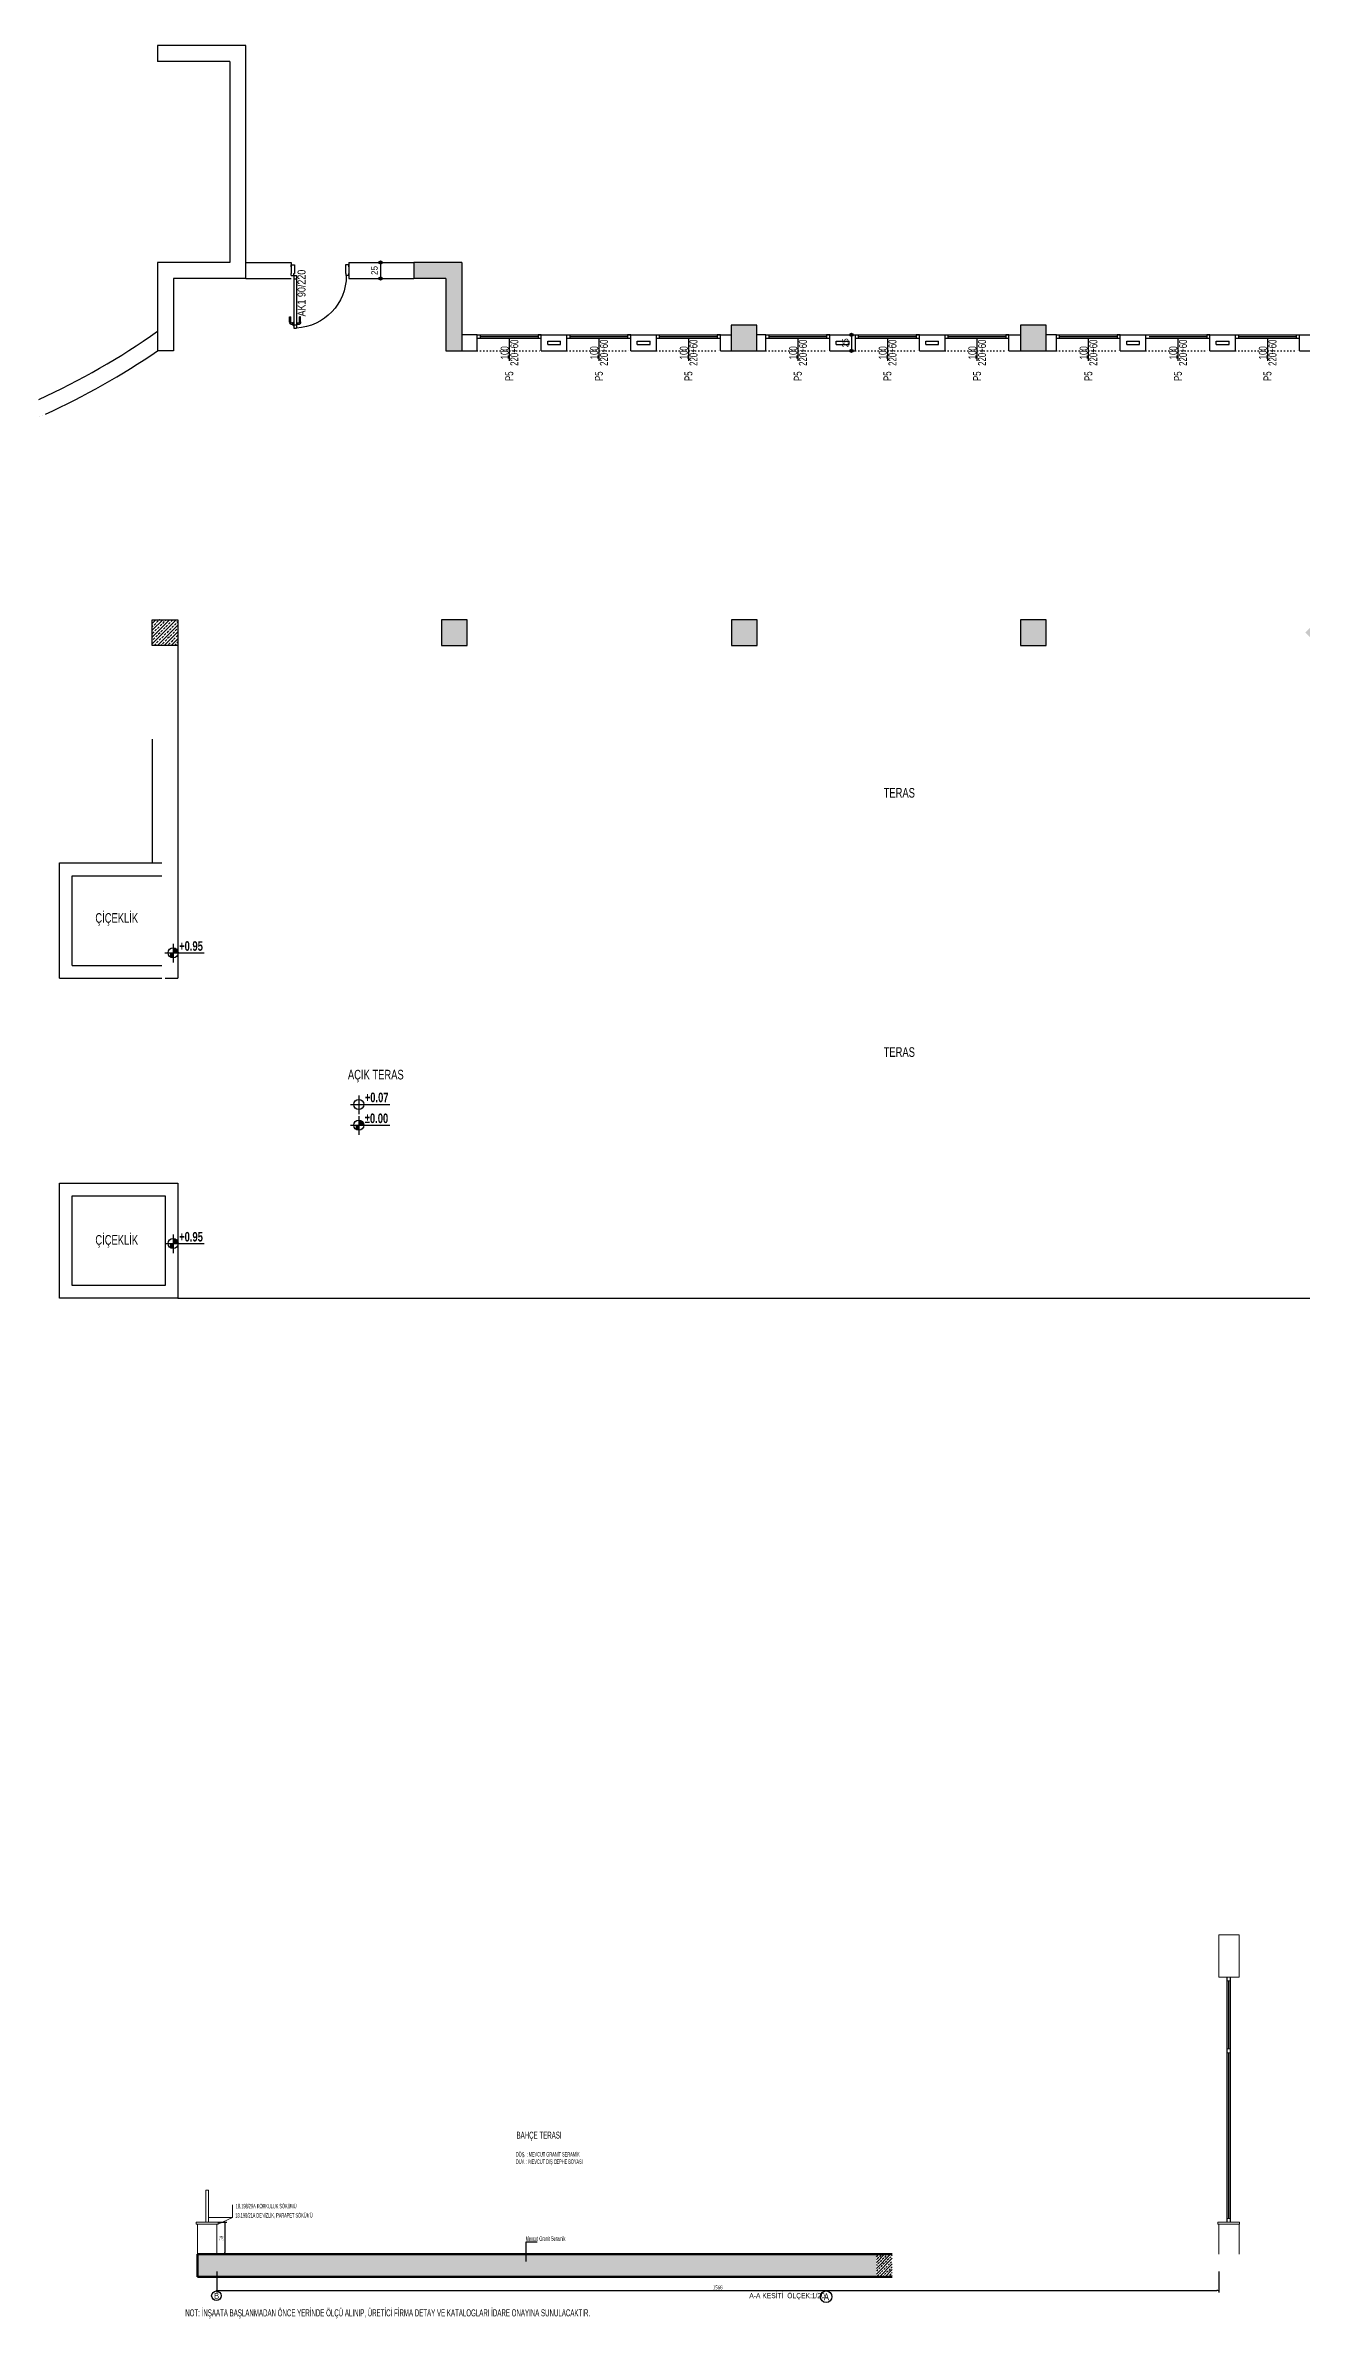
# Model space of a CAD drawing. Extents: x 460786 to 545292, y 30998 to 41694.
# Drawn here: x 491133 to 493096, y 31058 to 34608 of the extents above; entities that cross this region are included whole.
import ezdxf
from ezdxf.enums import TextEntityAlignment as Align

# ---------------------------------------------------------------- set-up
doc = ezdxf.new("R2010")
doc.units = 0
doc.header["$LTSCALE"] = 50
doc.header["$MEASUREMENT"] = 0
doc.header["$PDMODE"] = 35
doc.linetypes.add('DASHDOT', pattern=[5.5, 5, -0.25, 0, -0.25])
doc.linetypes.add('DASHED', pattern=[0.1, 0, -0.1])
doc.layers.get('0').update_dxf_attribs({"linetype": 'CONTINUOUS'})
doc.layers.get('Defpoints').update_dxf_attribs({"linetype": 'CONTINUOUS'})
for name, color, linetype in [('A-Betonarme', 6, 'CONTINUOUS'), ('A-Cam', 160, 'CONTINUOUS'), ('A-Dash', 9, 'DASHED'), ('A-Duvar', 7, 'CONTINUOUS'), ('A-Gör 2', 40, 'CONTINUOUS'), ('A-Kapı', 2, 'CONTINUOUS'), ('A-Kot', 3, 'CONTINUOUS'), ('A-Olcu Ic Dikey', 8, 'CONTINUOUS'), ('A-Poz-Kapı', 4, 'CONTINUOUS'), ('A-Poz-Pen', 4, 'CONTINUOUS'), ('A-Tarama 1', 9, 'CONTINUOUS'), ('A-Yazı 1', 200, 'CONTINUOUS'), ('aks yeni', 1, 'DASHDOT'), ('GOR3', 191, 'CONTINUOUS'), ('TARAMA SOLID', 251, 'CONTINUOUS'), ('YAZı', 6, 'CONTINUOUS')]:
    doc.layers.add(name, color=color, linetype=linetype)
for name, color, linetype, lineweight in [('KAPı-PEN', 3, 'CONTINUOUS', 13), ('kolon OGM', 140, 'CONTINUOUS', 50), ('OLCU', 104, 'CONTINUOUS', 15)]:
    doc.layers.add(name, color=color, linetype=linetype, lineweight=lineweight)
doc.styles.add('Balon', font='arial.ttf', dxfattribs={"width": 0.5})
doc.styles.add('blkan', font='arial.ttf', dxfattribs={"width": 0.9, "height": 12.5})
doc.styles.add('içmahalyazı', font='arial.ttf', dxfattribs={"width": 0.7, "height": 5})
doc.styles.add('OL-50', font='times.ttf', dxfattribs={"width": 0.7})
doc.styles.get("Standard").update_dxf_attribs({"font": 'arial.ttf', "width": 0.9})
doc.styles.add('YA', font='arial.ttf', dxfattribs={"width": 0.9})
doc.styles.add('YAZI', font='arialbd.ttf', dxfattribs={"width": 0.9, "height": 150})
doc.dimstyles.new('EXIT', dxfattribs={"dimscale": 50, "dimtxt": 0.23, "dimasz": 0.03, "dimexe": 0.125, "dimexo": 0.5, "dimgap": 0.09, "dimtad": 1, "dimzin": 1, "dimdsep": 46, "dimtxsty": 'Standard', "dimblk": 'TICK', "dimcen": 0.2, "dimadec": 0, "dimazin": 0, "dimtfac": 1, "dimtix": 1, "dimtofl": 0, "dimtmove": 2, "dimatfit": 3, "dimldrblk": 'TICK', "dimfxl": 1, "dimtolj": 1, "dimtzin": 1, "dimarcsym": 0})
doc.dimstyles.new('H20', dxfattribs={"dimtxt": 6, "dimasz": 3, "dimexe": 3, "dimexo": 0, "dimgap": 2, "dimtad": 1, "dimtoh": 1, "dimdec": 0, "dimrnd": 0.1, "dimdsep": 46, "dimtxsty": 'OL-50', "dimblk": 'DOT', "dimblk1": 'DOT', "dimblk2": 'DOT', "dimcen": 0.09, "dimclrd": 104, "dimclre": 104, "dimclrt": 61, "dimadec": 0, "dimazin": 0, "dimtfac": 1, "dimtmove": 2, "dimatfit": 0, "dimldrblk": 'DOT', "dimfxl": 12, "dimfxlon": 1, "dimtolj": 1, "dimarcsym": 0})
pattern_1 = [(225, (493893.579, 285831.965), (4.49012806, -4.49012806), []), (225, (493889.0886, 285831.965), (4.49012806, -4.49012806), [3.175, -1.5875])]

# ---------------------------------------------------------------- blocks, each defined once
blk = doc.blocks.new('poz-pk1')
blk.add_line((24.3, 28.7), (24.3, -5.7))
at = {"width": 0.7}
for p in [(17, 10), (31.5, 10)]:
    blk.add_attdef('YAZı', text='', height=12, rotation=90, dxfattribs=at).set_placement(p, align=Align.MIDDLE_CENTER)
blk.add_attdef('POZ', text='', height=12, dxfattribs=at).set_placement((24.3, -14.4), align=Align.MIDDLE_CENTER)
blk = doc.blocks.new('kot-p200')
for p, q in [((11, 26), (11, -46.7)), ((13.6, 10.3), (13.6, -10.4)), ((16.2, 9.8), (16.2, -10.4)), ((18.9, 8.9), (18.9, -10.4)), ((21.5, 7.5), (21.5, -10.4)), ((24.1, 5.6), (24.1, -10.4)), ((26.7, 2.8), (26.7, -10.4)), ((132.5, -10.4), (-21.8, -10.4)), ((0.5, -10.4), (0.5, -25.8)), ((3.1, -10.4), (3.1, -27.2)), ((5.7, -10.4), (5.7, -28.1)), ((8.4, -10.4), (8.4, -28.7)), ((29.4, -1.8), (29.4, -10.4))]:
    blk.add_line(p, q)
blk.add_circle((11.1, -9.2), 19.7)
at = {"style": 'YAZI', "width": 0.7}
blk.add_attdef('KABAKOT', (34.7, -1.3), '', height=37.5, dxfattribs=at)
blk = doc.blocks.new('kot-p')
for p, q in [((51.5, 16.6), (0.1, 16.6)), ((11, 28.7), (11, 4.4)), ((11, 1.7), (11, -22.5)), ((51.5, -10.4), (0.1, -10.4)), ((7.5, -10.4), (7.5, -15.5)), ((8.4, -10.4), (8.4, -16)), ((9.2, -10.4), (9.2, -16.3)), ((10.1, -10.4), (10.1, -16.5)), ((11.9, -3.5), (11.9, -10.4)), ((12.7, -3.6), (12.7, -10.4)), ((13.6, -3.9), (13.6, -10.4)), ((14.5, -4.4), (14.5, -10.4)), ((15.4, -5), (15.4, -10.4)), ((16.2, -6), (16.2, -10.4)), ((17.1, -7.5), (17.1, -10.4))]:
    blk.add_line(p, q)
for centre in [(11, 17), (11, -10)]:
    blk.add_circle(centre, 6.56)
at = {"style": 'YAZI', "width": 0.7}
for tag, p in [('BITMIŞKOT', (18.9, 19.9)), ('KABAKOT', (18.9, -7.3))]:
    blk.add_attdef(tag, p, '', height=12.5, dxfattribs=at)
blk = doc.blocks.new('TICK', base_point=(53.7, 38.1))
blk.add_line((55.4, 38.1), (52, 38.1))
blk.add_circle((53.7, 38.1), 1.67)
blk = doc.blocks.new('*D1042')
at = {"layer": 'A-Olcu Ic Dikey', "color": 0, "lineweight": -2, "transparency": 16777216}
for p, q in [((491641.9, 34268.8), (491663.2, 34268.8)), ((491656.9, 34267.3), (491656.9, 34245.3)), ((491641.9, 34243.8), (491663.2, 34243.8))]:
    blk.add_line(p, q, dxfattribs=at)
at = {"layer": 'Defpoints', "color": 0, "transparency": 16777216}
for p in [(491616.9, 34268.8), (491616.9, 34243.8), (491656.9, 34243.8)]:
    blk.add_point(p, dxfattribs=at)
at = {"layer": 'A-Olcu Ic Dikey', "color": 0, "lineweight": -2, "transparency": 16777216, "xscale": 1.5, "yscale": 1.5, "zscale": 1.5}
for p, rotation in [((491656.9, 34268.8), 90), ((491656.9, 34243.8), 270)]:
    blk.add_blockref('TICK', p, dxfattribs=dict(at, rotation=rotation))
at = {"layer": 'A-Olcu Ic Dikey', "color": 0, "transparency": 16777216, "insert": (491647.3, 34256.3), "char_height": 10, "attachment_point": 5, "rotation": 90}
blk.add_mtext('\\A1;25', dxfattribs=at)
blk = doc.blocks.new('*D1044')
at = {"layer": 'A-Olcu Ic Dikey', "color": 0, "lineweight": -2, "transparency": 16777216}
for p, q in [((492377.8, 34155.8), (492399.1, 34155.8)), ((492392.8, 34154.3), (492392.8, 34132.3)), ((492377.8, 34130.8), (492399.1, 34130.8))]:
    blk.add_line(p, q, dxfattribs=at)
at = {"layer": 'Defpoints', "color": 0, "transparency": 16777216}
for p in [(492352.8, 34155.8), (492352.8, 34130.8), (492392.8, 34130.8)]:
    blk.add_point(p, dxfattribs=at)
at = {"layer": 'A-Olcu Ic Dikey', "color": 0, "lineweight": -2, "transparency": 16777216, "xscale": 1.5, "yscale": 1.5, "zscale": 1.5}
for p, rotation in [((492392.8, 34155.8), 90), ((492392.8, 34130.8), 270)]:
    blk.add_blockref('TICK', p, dxfattribs=dict(at, rotation=rotation))
at = {"layer": 'A-Olcu Ic Dikey', "color": 0, "transparency": 16777216, "insert": (492383.2, 34143.3), "char_height": 10, "attachment_point": 5, "rotation": 90}
blk.add_mtext('\\A1;25', dxfattribs=at)
blk = doc.blocks.new('kapı L 90p 10')
at = {"ltscale": 20}
for p, q in [((-2.5, 75.9), (-2.5, 67.9)), ((-0.5, 75.9), (-0.5, 67.9)), ((1.5, 79.9), (3.2, 79.9)), ((1.5, 77.9), (3.2, 77.9)), ((3.2, 81.4), (4, 81.4)), ((3.2, 81.4), (3.2, 76.4)), ((3.2, 76.4), (4, 76.4)), ((3.2, 76.4), (4, 76.4)), ((4, 85.4), (8.2, 85.4)), ((4, 3.5), (4, 85.4)), ((4, 80.2), (8.2, 80.2)), ((8.2, 3.5), (8.2, 85.4)), ((9, 81.4), (8.2, 81.4)), ((9, 76.4), (8.2, 76.4)), ((9, 81.4), (9, 76.4)), ((10.7, 79.9), (9, 79.9)), ((10.7, 77.9), (9, 77.9)), ((12.7, 75.9), (12.7, 67.9)), ((14.7, 75.9), (14.7, 67.9)), ((-2.5, 67.9), (-0.5, 67.9)), ((14.7, 67.9), (12.7, 67.9)), ((0, 3.5), (4, 3.5)), ((0, 3.5), (0, 0)), ((4, 8.7), (8.2, 8.7)), ((4, 3.5), (8.2, 3.5)), ((4, 3.5), (4, 0)), ((90, 3.5), (86, 3.5)), ((86, 3.5), (86, 0)), ((90, 3.5), (90, 0)), ((4, 0), (5, 0)), ((5, -13.5), (5, 0)), ((85, -13.5), (85, 0)), ((86, 0), (85, 0))]:
    blk.add_line(p, q, dxfattribs=at)
for p, q in [((0, -10), (0, -13.5)), ((0, -13.5), (5, -13.5)), ((90, -13.5), (85, -13.5)), ((90, -10), (90, -13.5))]:
    blk.add_line(p, q)
for centre, radius, start, end in [((1.5, 75.9), 4, 90, 180), ((1.5, 75.9), 2, 90, 180), ((10.7, 75.9), 4, 0, 90), ((10.7, 75.9), 2, 0, 90)]:
    blk.add_arc(centre, radius, start, end, dxfattribs=at)
blk.add_arc((4, 3.5), 82, 0, 87.0641)
at = {"layer": 'A-Poz-Kapı', "width": 0.8}
blk.add_attdef('POZNO', (25, -10), '', height=12.5, rotation=90, dxfattribs=at)
blk = doc.blocks.new('_Dot')
at = {"color": 0, "linetype": 'ByBlock', "lineweight": -2}
blk.add_line((-0.5, 0), (-1, 0), dxfattribs=at)
at = {"color": 0, "linetype": 'ByBlock', "const_width": 0.5}
blk.add_lwpolyline([(-0.25, 0, 1), (0.25, 0, 1)], format="xyb", close=True, dxfattribs=at)
blk = doc.blocks.new('*D1051')
at = {"layer": 'Defpoints', "color": 0, "ltscale": 100, "transparency": 16777216}
for p in [(491400.9, 31157.8), (492966.8, 31157.8), (492966.8, 31101.1)]:
    blk.add_point(p, dxfattribs=at)
at = {"layer": 'OLCU', "color": 104, "lineweight": -2, "ltscale": 100, "transparency": 16777216}
for p, q in [((491400.9, 31131.1), (491400.9, 31098.1)), ((491403.9, 31101.1), (492963.8, 31101.1)), ((492966.8, 31131.1), (492966.8, 31098.1))]:
    blk.add_line(p, q, dxfattribs=at)
at = {"layer": 'OLCU', "color": 104, "lineweight": -2, "ltscale": 100, "transparency": 16777216, "xscale": 3, "yscale": 3, "zscale": 3, "rotation": 180}
blk.add_blockref('_Dot', (491400.9, 31101.1), dxfattribs=at)
at = {"layer": 'OLCU', "color": 104, "lineweight": -2, "ltscale": 100, "transparency": 16777216, "xscale": 3, "yscale": 3, "zscale": 3}
blk.add_blockref('_Dot', (492966.8, 31101.1), dxfattribs=at)
at = {"layer": 'OLCU', "color": 61, "ltscale": 100, "transparency": 16777216, "insert": (492183.8, 31106.1), "char_height": 6, "attachment_point": 5, "style": 'OL-50'}
blk.add_mtext('\\A1;1566', dxfattribs=at)
blk = doc.blocks.new('*D1052')
at = {"layer": 'Defpoints', "color": 0, "ltscale": 100, "transparency": 16777216}
for p in [(491402.9, 31207.8), (491402.9, 31157.8), (491413.4, 31157.8)]:
    blk.add_point(p, dxfattribs=at)
at = {"layer": 'OLCU', "color": 104, "lineweight": -2, "ltscale": 100, "transparency": 16777216}
for p, q in [((491402.9, 31207.8), (491416.4, 31207.8)), ((491413.4, 31204.8), (491413.4, 31160.8)), ((491402.9, 31157.8), (491416.4, 31157.8))]:
    blk.add_line(p, q, dxfattribs=at)
at = {"layer": 'OLCU', "color": 104, "lineweight": -2, "ltscale": 100, "transparency": 16777216, "xscale": 3, "yscale": 3, "zscale": 3}
for p, rotation in [((491413.4, 31207.8), 90), ((491413.4, 31157.8), 270)]:
    blk.add_blockref('_Dot', p, dxfattribs=dict(at, rotation=rotation))
at = {"layer": 'OLCU', "color": 61, "ltscale": 100, "transparency": 16777216, "insert": (491408.3, 31182.8), "char_height": 6, "attachment_point": 5, "rotation": 90, "style": 'OL-50'}
blk.add_mtext('\\A1;50', dxfattribs=at)

msp = doc.modelspace()

# ---------------------------------------------------------------- hatches: boundary and pattern name
at = {"layer": 'A-Tarama 1'}
h = msp.add_hatch(dxfattribs=at)
h.set_pattern_fill('ANSI33', color=256, scale=30, angle=180, style=0)
h.set_pattern_definition([(225, (-3046.124, -2876.99), (5.30330086, -5.30330086), []), (225, (-3051.4276, -2876.99), (5.30330086, -5.30330086), [3.75, -1.875])])
h.paths.add_polyline_path([(492657.08, 33710.75), (492697.08, 33710.75), (492697.08, 33670.75), (492657.08, 33670.75)])
h.paths.add_polyline_path([(492205.08, 33710.75), (492245.08, 33710.75), (492245.08, 33670.75), (492205.08, 33670.75)])
h.paths.add_polyline_path([(491752.08, 33710.75), (491792.08, 33710.75), (491792.08, 33670.75), (491752.08, 33670.75)])
h.paths.add_polyline_path([(492657.08, 34130.75), (492697.08, 34130.75), (492697.08, 34170.75), (492657.08, 34170.75)])
h.paths.add_polyline_path([(492205.08, 34130.75), (492245.08, 34130.75), (492245.08, 34170.75), (492205.08, 34170.75)])
h.paths.add_polyline_path([(493130.44, 33719.04), (493158.72, 33690.75), (493130.44, 33662.47), (493102.15, 33690.75)])
h.paths.add_polyline_path([(493117.08, 34130.75), (493142.08, 34130.75), (493142.08, 34243.75), (493192.08, 34243.75), (493192.08, 34268.75), (493117.08, 34268.75)])
h.paths.add_polyline_path([(491759.08, 34243.75), (491709.08, 34243.75), (491709.08, 34268.75), (491784.08, 34268.75), (491784.08, 34130.75), (491759.08, 34130.75)])
edge = h.paths.add_edge_path()
edge.add_line((492657.08, 34130.75), (492697.08, 34130.75))
edge.add_line((492205.08, 34130.75), (492245.08, 34130.75))
at = {"layer": 'TARAMA SOLID', "ltscale": 100}
h = msp.add_hatch(dxfattribs=at)
h.set_pattern_fill('ANSI33', color=256, angle=180, style=2)
h.set_pattern_definition(pattern_1)
h.paths.add_polyline_path([(491370.87, 31122.85), (492431.8, 31122.85), (492431.8, 31157.85), (491370.87, 31157.85)])
h = msp.add_hatch(dxfattribs=at)
h.set_pattern_fill('ANSI33', color=256, angle=180, style=2)
h.set_pattern_definition(pattern_1)
h.paths.add_polyline_path([(492431.8, 31157.85), (492431.8, 31122.85), (492456.72, 31122.85), (492456.72, 31157.85)])

# ---------------------------------------------------------------- linework, layer by layer
at = {"layer": 'A-Betonarme'}
for p, q in [((491446.08, 34607.75), (491308.08, 34607.75)), ((491308.08, 34607.75), (491308.08, 34582.75)), ((491421.08, 34582.75), (491308.08, 34582.75)), ((491421.08, 34582.75), (491421.08, 34268.75)), ((491446.08, 34243.75), (491446.08, 34607.75)), ((491308.08, 34268.75), (491308.08, 34130.75)), ((491421.08, 34268.75), (491308.08, 34268.75)), ((491709.08, 34268.75), (491709.08, 34243.75)), ((491784.08, 34268.75), (491709.08, 34268.75)), ((491784.08, 34268.75), (491784.08, 34130.75)), ((491333.08, 34243.75), (491333.08, 34130.75)), ((491446.08, 34243.75), (491333.08, 34243.75)), ((491759.08, 34243.75), (491709.08, 34243.75)), ((491759.08, 34243.75), (491759.08, 34130.75)), ((491333.08, 34130.75), (491308.08, 34130.75)), ((491759.08, 34130.75), (491784.08, 34130.75)), ((492205.08, 34130.75), (492245.08, 34130.75))]:
    msp.add_line(p, q, dxfattribs=at)
for points in [[(492205.08, 34130.75), (492245.08, 34130.75), (492245.08, 34170.75), (492205.08, 34170.75)], [(492657.08, 34130.75), (492697.08, 34130.75), (492697.08, 34170.75), (492657.08, 34170.75)], [(491300.08, 33710.75), (491340.08, 33710.75), (491340.08, 33670.75), (491300.08, 33670.75)], [(491752.18, 33670.75), (491792.18, 33670.75), (491792.18, 33710.75), (491752.18, 33710.75)], [(492205.27, 33670.75), (492245.27, 33670.75), (492245.27, 33710.75), (492205.27, 33710.75)], [(492657.08, 33670.75), (492697.08, 33670.75), (492697.08, 33710.75), (492657.08, 33710.75)]]:
    msp.add_lwpolyline(points, close=True, dxfattribs=at)
at = {"layer": 'A-Cam'}
for p, q in [((491808.08, 34155.75), (491908.08, 34155.75)), ((491813.08, 34150.75), (491813.08, 34155.75)), ((491813.08, 34153.25), (491903.08, 34153.25)), ((491903.08, 34155.75), (491903.08, 34150.75)), ((491908.08, 34155.75), (491903.08, 34155.75)), ((491948.08, 34155.75), (492048.08, 34155.75)), ((491953.08, 34150.75), (491953.08, 34155.75)), ((491953.08, 34153.25), (492043.08, 34153.25)), ((492043.08, 34155.75), (492043.08, 34150.75)), ((492048.08, 34155.75), (492043.08, 34155.75)), ((492088.08, 34155.75), (492188.08, 34155.75)), ((492093.08, 34150.75), (492093.08, 34155.75)), ((492093.08, 34153.25), (492183.08, 34153.25)), ((492188.08, 34155.75), (492183.08, 34155.75)), ((492183.08, 34155.75), (492183.08, 34150.75)), ((492259.08, 34155.75), (492359.08, 34155.75)), ((492264.08, 34150.75), (492264.08, 34155.75)), ((492264.08, 34153.25), (492354.08, 34153.25)), ((492359.08, 34155.75), (492354.08, 34155.75)), ((492354.08, 34155.75), (492354.08, 34150.75)), ((492399.08, 34155.75), (492499.08, 34155.75)), ((492404.08, 34150.75), (492404.08, 34155.75)), ((492404.08, 34153.25), (492494.08, 34153.25)), ((492499.08, 34155.75), (492494.08, 34155.75)), ((492494.08, 34155.75), (492494.08, 34150.75)), ((492539.08, 34155.75), (492639.08, 34155.75)), ((492544.08, 34150.75), (492544.08, 34155.75)), ((492544.08, 34153.25), (492634.08, 34153.25)), ((492639.08, 34155.75), (492634.08, 34155.75)), ((492634.08, 34155.75), (492634.08, 34150.75)), ((492713.08, 34155.75), (492813.08, 34155.75)), ((492718.08, 34150.75), (492718.08, 34155.75)), ((492718.08, 34153.25), (492808.08, 34153.25)), ((492813.08, 34155.75), (492808.08, 34155.75)), ((492808.08, 34155.75), (492808.08, 34150.75)), ((492853.08, 34155.75), (492953.08, 34155.75)), ((492858.08, 34153.25), (492948.08, 34153.25)), ((492948.08, 34155.75), (492948.08, 34150.75)), ((492953.08, 34155.75), (492948.08, 34155.75)), ((492993.08, 34155.75), (493093.08, 34155.75)), ((492998.08, 34150.75), (492998.08, 34155.75)), ((492998.08, 34153.25), (493088.08, 34153.25)), ((493088.08, 34155.75), (493088.08, 34150.75)), ((491808.08, 34150.75), (491813.08, 34150.75)), ((491808.08, 34150.75), (491908.08, 34150.75)), ((491948.08, 34150.75), (492048.08, 34150.75)), ((491948.08, 34150.75), (491953.08, 34150.75)), ((492088.08, 34150.75), (492188.08, 34150.75)), ((492088.08, 34150.75), (492093.08, 34150.75)), ((492259.08, 34150.75), (492359.08, 34150.75)), ((492259.08, 34150.75), (492264.08, 34150.75)), ((492399.08, 34150.75), (492404.08, 34150.75)), ((492399.08, 34150.75), (492499.08, 34150.75)), ((492539.08, 34150.75), (492639.08, 34150.75)), ((492539.08, 34150.75), (492544.08, 34150.75)), ((492713.08, 34150.75), (492718.08, 34150.75)), ((492713.08, 34150.75), (492813.08, 34150.75)), ((492853.08, 34150.75), (492953.08, 34150.75)), ((492853.08, 34150.75), (492858.08, 34150.75)), ((492993.08, 34150.75), (493093.08, 34150.75))]:
    msp.add_line(p, q, dxfattribs=at)
at = {"layer": 'A-Dash'}
for p, q in [((491808.08, 34130.75), (491908.08, 34130.75)), ((491948.08, 34130.75), (492048.08, 34130.75)), ((492088.08, 34130.75), (492188.08, 34130.75)), ((492259.08, 34130.75), (492359.08, 34130.75)), ((492399.08, 34130.75), (492499.08, 34130.75)), ((492539.08, 34130.75), (492639.08, 34130.75)), ((492713.08, 34130.75), (492813.08, 34130.75)), ((492853.08, 34130.75), (492953.08, 34130.75)), ((492993.08, 34130.75), (493093.08, 34130.75))]:
    msp.add_line(p, q, dxfattribs=at)
msp.add_arc((490641.58, 35098.25), 1174.03, 245.25101, 294.74899, dxfattribs=at)
at = {"layer": 'A-Duvar'}
for p, q in [((491446.08, 34268.75), (491517.27, 34268.75)), ((491607.27, 34268.75), (491709.08, 34268.75)), ((491446.08, 34243.75), (491517.27, 34243.75)), ((491607.27, 34243.75), (491709.08, 34243.75)), ((491808.08, 34155.75), (491784.08, 34155.75)), ((491808.08, 34130.75), (491808.08, 34155.75)), ((491908.08, 34130.75), (491908.08, 34155.75)), ((491908.08, 34155.75), (491948.08, 34155.75)), ((491948.08, 34130.75), (491948.08, 34155.75)), ((492048.08, 34155.75), (492088.08, 34155.75)), ((492048.08, 34130.75), (492048.08, 34155.75)), ((492088.08, 34130.75), (492088.08, 34155.75)), ((492188.08, 34130.75), (492188.08, 34155.75)), ((492188.08, 34155.75), (492205.08, 34155.75)), ((492259.08, 34155.75), (492245.08, 34155.75)), ((492259.08, 34130.75), (492259.08, 34155.75)), ((492259.08, 34130.75), (492259.08, 34155.75)), ((492359.08, 34130.75), (492359.08, 34155.75)), ((492359.08, 34155.75), (492399.08, 34155.75)), ((492399.08, 34130.75), (492399.08, 34155.75)), ((492499.08, 34130.75), (492499.08, 34155.75)), ((492499.08, 34155.75), (492539.08, 34155.75)), ((492539.08, 34130.75), (492539.08, 34155.75)), ((492639.08, 34155.75), (492657.08, 34155.75)), ((492639.08, 34130.75), (492639.08, 34155.75)), ((492713.08, 34155.75), (492697.08, 34155.75)), ((492713.08, 34130.75), (492713.08, 34155.75)), ((492713.08, 34130.75), (492713.08, 34155.75)), ((492713.08, 34130.75), (492713.08, 34155.75)), ((492813.08, 34130.75), (492813.08, 34155.75)), ((492813.08, 34155.75), (492853.08, 34155.75)), ((492853.08, 34130.75), (492853.08, 34155.75)), ((492953.08, 34155.75), (492993.08, 34155.75)), ((492953.08, 34130.75), (492953.08, 34155.75)), ((492993.08, 34130.75), (492993.08, 34155.75)), ((493093.08, 34130.75), (493093.08, 34155.75)), ((493093.08, 34155.75), (493117.08, 34155.75)), ((491784.08, 34130.75), (491808.08, 34130.75)), ((491908.08, 34130.75), (491948.08, 34130.75)), ((491918.08, 34140.75), (491918.08, 34145.75)), ((491918.08, 34145.75), (491938.08, 34145.75)), ((491918.08, 34140.75), (491938.08, 34140.75)), ((491938.08, 34140.75), (491938.08, 34145.75)), ((492048.08, 34130.75), (492088.08, 34130.75)), ((492058.08, 34140.75), (492058.08, 34145.75)), ((492058.08, 34145.75), (492078.08, 34145.75)), ((492058.08, 34140.75), (492078.08, 34140.75)), ((492078.08, 34140.75), (492078.08, 34145.75)), ((492188.08, 34130.75), (492205.08, 34130.75)), ((492245.08, 34130.75), (492259.08, 34130.75)), ((492359.08, 34130.75), (492399.08, 34130.75)), ((492369.08, 34140.75), (492369.08, 34145.75)), ((492369.08, 34145.75), (492389.08, 34145.75)), ((492369.08, 34140.75), (492389.08, 34140.75)), ((492389.08, 34140.75), (492389.08, 34145.75)), ((492499.08, 34130.75), (492539.08, 34130.75)), ((492509.08, 34140.75), (492509.08, 34145.75)), ((492509.08, 34145.75), (492529.08, 34145.75)), ((492509.08, 34140.75), (492529.08, 34140.75)), ((492529.08, 34140.75), (492529.08, 34145.75)), ((492639.08, 34130.75), (492657.08, 34130.75)), ((492697.08, 34130.75), (492713.08, 34130.75)), ((492813.08, 34130.75), (492853.08, 34130.75)), ((492823.08, 34140.75), (492823.08, 34145.75)), ((492823.08, 34145.75), (492843.08, 34145.75)), ((492823.08, 34140.75), (492843.08, 34140.75)), ((492843.08, 34140.75), (492843.08, 34145.75)), ((492953.08, 34130.75), (492993.08, 34130.75)), ((492963.08, 34140.75), (492963.08, 34145.75)), ((492963.08, 34145.75), (492983.08, 34145.75)), ((492963.08, 34140.75), (492983.08, 34140.75)), ((492983.08, 34140.75), (492983.08, 34145.75)), ((493093.08, 34130.75), (493117.08, 34130.75))]:
    msp.add_line(p, q, dxfattribs=at)
for centre, radius, start, end in [((490648.25, 35095.44), 1143.69, 294.50474, 305.23513), ((490648.8, 35095.26), 1168.3, 294.48914, 304.35448)]:
    msp.add_arc(centre, radius, start, end, dxfattribs=at)
at = {"layer": 'A-Gör 2'}
for p, q in [((491340.08, 33670.75), (491340.08, 33151)), ((491155.08, 33331), (491315.08, 33331)), ((491155.08, 33151), (491155.08, 33331)), ((491175.08, 33311), (491315.08, 33311)), ((491175.08, 33171), (491175.08, 33311)), ((491175.08, 33171), (491315.08, 33171)), ((491155.08, 33151), (491315.08, 33151)), ((491320.08, 33151), (491340.08, 33151)), ((491340.08, 32651), (494015.53, 32651))]:
    msp.add_line(p, q, dxfattribs=at)
msp.add_lwpolyline([(491300.08, 33524.04), (491300.08, 33331)], dxfattribs=at)
for points in [[(491155.08, 32831), (491340.08, 32831), (491340.08, 32651), (491155.08, 32651)], [(491175.08, 32811), (491320.08, 32811), (491320.08, 32671), (491175.08, 32671)]]:
    msp.add_lwpolyline(points, close=True, dxfattribs=at)
at = {"layer": 'A-Tarama 1'}
for p, q in [((491517.27, 34268.75), (491517.27, 34251.75)), ((491607.27, 34268.75), (491607.27, 34243.75))]:
    msp.add_line(p, q, dxfattribs=at)
at = {"layer": 'A-Tarama 1', "linetype": 'Continuous'}
for p, q in [((491337.65, 33710.75), (491300.49, 33673.59)), ((491327.05, 33710.75), (491300.49, 33684.2)), ((491316.44, 33710.75), (491300.49, 33694.81)), ((491305.83, 33710.75), (491300.49, 33705.41)), ((491301.59, 33701.2), (491300.49, 33700.11)), ((491302.91, 33691.92), (491300.49, 33689.5)), ((491305.56, 33705.18), (491302.91, 33702.53)), ((491306.89, 33695.9), (491304.24, 33693.25)), ((491309.54, 33709.16), (491306.89, 33706.5)), ((491310.87, 33699.88), (491308.21, 33697.22)), ((491340.49, 33702.99), (491308.26, 33670.75)), ((491311.14, 33710.75), (491310.87, 33710.48)), ((491314.84, 33703.85), (491312.19, 33701.2)), ((491316.17, 33694.57), (491313.52, 33691.92)), ((491318.82, 33707.83), (491316.17, 33705.18)), ((491320.15, 33698.55), (491317.49, 33695.9)), ((491340.49, 33692.38), (491318.87, 33670.75)), ((491321.74, 33710.75), (491320.15, 33709.16)), ((491324.12, 33702.53), (491321.47, 33699.88)), ((491325.45, 33693.25), (491322.8, 33690.59)), ((491328.1, 33706.5), (491325.45, 33703.85)), ((491329.43, 33697.22), (491326.78, 33694.57)), ((491332.08, 33710.48), (491329.43, 33707.83)), ((491333.4, 33701.2), (491330.75, 33698.55)), ((491334.73, 33691.92), (491332.08, 33689.27)), ((491337.38, 33705.18), (491334.73, 33702.53)), ((491338.71, 33695.9), (491336.06, 33693.25)), ((491340.49, 33708.29), (491338.71, 33706.5)), ((491340.49, 33697.68), (491340.03, 33697.22)), ((491304.24, 33682.64), (491301.59, 33679.99)), ((491305.56, 33673.36), (491302.96, 33670.75)), ((491308.21, 33686.62), (491305.56, 33683.97)), ((491309.54, 33677.34), (491306.89, 33674.68)), ((491312.19, 33690.59), (491309.54, 33687.94)), ((491313.52, 33681.31), (491310.87, 33678.66)), ((491314.84, 33672.03), (491313.56, 33670.75)), ((491317.49, 33685.29), (491314.84, 33682.64)), ((491318.82, 33676.01), (491316.17, 33673.36)), ((491321.47, 33689.27), (491318.82, 33686.62)), ((491322.8, 33679.99), (491320.15, 33677.34)), ((491326.78, 33683.97), (491324.12, 33681.31)), ((491328.1, 33674.68), (491325.45, 33672.03)), ((491330.75, 33687.94), (491328.1, 33685.29)), ((491332.08, 33678.66), (491329.43, 33676.01)), ((491340.49, 33681.77), (491329.47, 33670.75)), ((491336.06, 33682.64), (491333.4, 33679.99)), ((491337.38, 33673.36), (491334.78, 33670.75)), ((491340.03, 33686.62), (491337.38, 33683.97)), ((491340.49, 33676.47), (491338.71, 33674.68)), ((491340.49, 33671.17), (491340.08, 33670.75))]:
    msp.add_line(p, q, dxfattribs=at)
at = {"layer": 'aks yeni', "linetype": 'Continuous', "ltscale": 100}
for centre, radius in [((491400.37, 31093.11), 7.5), ((492353.34, 31091.61), 9)]:
    msp.add_circle(centre, radius, dxfattribs=at)
at = {"layer": 'GOR3'}
for p, q in [((492980.04, 31207.85), (492980.04, 31590.89)), ((492982.54, 31478.62), (492982.54, 31584.93)), ((492985.04, 31207.85), (492985.04, 31590.89)), ((492982.54, 31213.81), (492982.54, 31472.66))]:
    msp.add_line(p, q, dxfattribs=at)
at = {"layer": 'KAPı-PEN'}
msp.add_line((491381.13, 31204.85), (491376.13, 31204.85), dxfattribs=at)
at = {"layer": 'kolon OGM'}
for p, q in [((491370.87, 31157.85), (491370.87, 31122.85)), ((492017.87, 31157.85), (491370.87, 31157.85)), ((492017.87, 31157.85), (492456.72, 31157.85)), ((491400.87, 31122.85), (491370.87, 31122.85)), ((492017.87, 31122.85), (491400.87, 31122.85)), ((492012.25, 31122.85), (492456.72, 31122.85))]:
    msp.add_line(p, q, dxfattribs=at)
at = {"layer": 'OLCU', "ltscale": 100}
for p, q in [((492966.8, 31590.89), (492966.8, 31656.82)), ((492998.8, 31656.82), (492966.8, 31656.82)), ((492998.8, 31590.89), (492998.8, 31656.82)), ((492980.04, 31590.89), (492966.8, 31590.89)), ((492966.8, 31590.89), (492998.8, 31590.89)), ((491383.87, 31207.85), (491383.87, 31257.85)), ((491383.87, 31257.85), (491387.87, 31257.85)), ((491387.87, 31257.85), (491387.87, 31207.85)), ((491370.87, 31207.85), (491368.87, 31207.85)), ((491368.87, 31207.85), (491368.87, 31204.85)), ((491402.87, 31207.85), (491370.87, 31207.85)), ((491402.87, 31204.85), (491402.87, 31207.85)), ((492967.54, 31207.85), (492965.54, 31207.85)), ((492965.54, 31207.85), (492965.54, 31204.85)), ((492999.54, 31207.85), (492967.54, 31207.85)), ((492999.54, 31204.85), (492999.54, 31207.85)), ((491368.87, 31204.85), (491370.87, 31204.85)), ((491370.87, 31157.85), (491370.87, 31204.85)), ((491370.87, 31204.85), (491400.87, 31204.85)), ((491383.87, 31204.85), (491387.87, 31204.85)), ((491400.87, 31204.85), (491400.87, 31157.85)), ((491400.87, 31204.85), (491402.87, 31204.85)), ((492965.54, 31204.85), (492967.54, 31204.85)), ((492966.8, 31157.85), (492966.8, 31204.85)), ((492966.8, 31204.85), (492998.8, 31204.85)), ((492997.54, 31204.85), (492999.54, 31204.85)), ((492998.8, 31204.85), (492998.8, 31157.85))]:
    msp.add_line(p, q, dxfattribs=at)
at = {"layer": 'OLCU', "color": 7, "ltscale": 100}
for p, q in [((491425.64, 31215.18), (491387.87, 31215.18)), ((491425.64, 31215.18), (491402.87, 31204.85)), ((491425.64, 31235.32), (491425.64, 31215.18))]:
    msp.add_line(p, q, dxfattribs=at)
at = {"layer": 'OLCU', "ltscale": 100}
for points in [[(492980.04, 31590.89), (492985.04, 31590.89), (492985.04, 31584.93), (492980.04, 31584.93)], [(492980.04, 31478.62), (492985.04, 31478.62), (492985.04, 31472.66), (492980.04, 31472.66)], [(492980.04, 31213.81), (492985.04, 31213.81), (492985.04, 31207.85), (492980.04, 31207.85)]]:
    msp.add_lwpolyline(points, close=True, dxfattribs=at)
at = {"layer": 'YAZı'}
msp.add_lwpolyline([(491884.59, 31146.73), (491884.59, 31177.32), (491901.39, 31177.32)], dxfattribs=at)

# ---------------------------------------------------------------- block references
at = {"layer": 'A-Kapı'}
ref = msp.add_blockref('kapı L 90p 10', (491517.27, 34251.75), dxfattribs=dict(at, xscale=-1, rotation=180))
ref.add_attrib('POZNO', 'AK1 90/220', (491539.6, 34184.49), dxfattribs={"layer": 'A-Poz-Kapı', "height": 12.5, "rotation": 90, "width": 0.8})
at = {"layer": 'A-Kot'}
for name, p, xscale, yscale, zscale, values in [('kot-p200', (491328.17, 33194.27), 0.4000000000029104, 0.4000000000029104, 0.4000000000029104, {'KABAKOT': '+0.95'}), ('kot-p', (491609.54, 32933.39), 1.199999999953434, 1.199999999953434, 1.199999999953434, {'KABAKOT': '%%p0.00', 'BITMIŞKOT': '+0.07'}), ('kot-p200', (491328.17, 32740.17), 0.4000000000029104, 0.4000000000029104, 0.4000000000029104, {'KABAKOT': '+0.95'})]:
    msp.add_blockref(name, p, dxfattribs=dict(at, xscale=xscale, yscale=yscale, zscale=zscale)).add_auto_attribs(values)
at = {"layer": 'A-Poz-Pen'}
ref = msp.add_blockref('poz-pk1', (491832.73, 34120.9), dxfattribs=dict(at, xscale=1.041608796296916, yscale=1.041608796296916, zscale=1.041608796296916, rotation=359.9999999996746))
ref.add_attrib('YAZı', '100', dxfattribs={"layer": '0', "height": 12.499, "rotation": 270, "text_generation_flag": 6, "width": 0.7}).set_placement((491850.82, 34127.84), align=Align.MIDDLE_CENTER)
ref.add_attrib('YAZı', '220+60', dxfattribs={"layer": '0', "height": 12.499, "rotation": 270, "text_generation_flag": 6, "width": 0.7}).set_placement((491865.93, 34127.85), align=Align.MIDDLE_CENTER)
ref.add_attrib('POZ', 'P5', dxfattribs={"layer": '0', "height": 12.499, "rotation": 270, "text_generation_flag": 6, "width": 0.7}).set_placement((491858.03, 34091.18), align=Align.MIDDLE_CENTER)
ref = msp.add_blockref('poz-pk1', (491972.73, 34120.9), dxfattribs=dict(at, xscale=1.041608796296916, yscale=1.041608796296916, zscale=1.041608796296916, rotation=359.9999999996746))
ref.add_attrib('YAZı', '100', dxfattribs={"layer": '0', "height": 12.499, "rotation": 270, "text_generation_flag": 6, "width": 0.7}).set_placement((491990.82, 34127.84), align=Align.MIDDLE_CENTER)
ref.add_attrib('YAZı', '220+60', dxfattribs={"layer": '0', "height": 12.499, "rotation": 270, "text_generation_flag": 6, "width": 0.7}).set_placement((492005.93, 34127.85), align=Align.MIDDLE_CENTER)
ref.add_attrib('POZ', 'P5', dxfattribs={"layer": '0', "height": 12.499, "rotation": 270, "text_generation_flag": 6, "width": 0.7}).set_placement((491998.03, 34091.18), align=Align.MIDDLE_CENTER)
ref = msp.add_blockref('poz-pk1', (492112.73, 34120.9), dxfattribs=dict(at, xscale=1.041608796296916, yscale=1.041608796296916, zscale=1.041608796296916, rotation=359.9999999996746))
ref.add_attrib('YAZı', '100', dxfattribs={"layer": '0', "height": 12.499, "rotation": 270, "text_generation_flag": 6, "width": 0.7}).set_placement((492130.82, 34127.84), align=Align.MIDDLE_CENTER)
ref.add_attrib('YAZı', '220+60', dxfattribs={"layer": '0', "height": 12.499, "rotation": 270, "text_generation_flag": 6, "width": 0.7}).set_placement((492145.93, 34127.85), align=Align.MIDDLE_CENTER)
ref.add_attrib('POZ', 'P5', dxfattribs={"layer": '0', "height": 12.499, "rotation": 270, "text_generation_flag": 6, "width": 0.7}).set_placement((492138.03, 34091.18), align=Align.MIDDLE_CENTER)
ref = msp.add_blockref('poz-pk1', (492283.73, 34120.9), dxfattribs=dict(at, xscale=1.041608796296916, yscale=1.041608796296916, zscale=1.041608796296916, rotation=359.9999999996746))
ref.add_attrib('YAZı', '100', dxfattribs={"layer": '0', "height": 12.499, "rotation": 270, "text_generation_flag": 6, "width": 0.7}).set_placement((492301.82, 34127.84), align=Align.MIDDLE_CENTER)
ref.add_attrib('YAZı', '220+60', dxfattribs={"layer": '0', "height": 12.499, "rotation": 270, "text_generation_flag": 6, "width": 0.7}).set_placement((492316.93, 34127.85), align=Align.MIDDLE_CENTER)
ref.add_attrib('POZ', 'P5', dxfattribs={"layer": '0', "height": 12.499, "rotation": 270, "text_generation_flag": 6, "width": 0.7}).set_placement((492309.03, 34091.18), align=Align.MIDDLE_CENTER)
ref = msp.add_blockref('poz-pk1', (492423.73, 34120.9), dxfattribs=dict(at, xscale=1.041608796296916, yscale=1.041608796296916, zscale=1.041608796296916, rotation=359.9999999996746))
ref.add_attrib('YAZı', '100', dxfattribs={"layer": '0', "height": 12.499, "rotation": 270, "text_generation_flag": 6, "width": 0.7}).set_placement((492441.82, 34127.84), align=Align.MIDDLE_CENTER)
ref.add_attrib('YAZı', '220+60', dxfattribs={"layer": '0', "height": 12.499, "rotation": 270, "text_generation_flag": 6, "width": 0.7}).set_placement((492456.93, 34127.85), align=Align.MIDDLE_CENTER)
ref.add_attrib('POZ', 'P5', dxfattribs={"layer": '0', "height": 12.499, "rotation": 270, "text_generation_flag": 6, "width": 0.7}).set_placement((492449.03, 34091.18), align=Align.MIDDLE_CENTER)
ref = msp.add_blockref('poz-pk1', (492563.73, 34120.9), dxfattribs=dict(at, xscale=1.041608796296916, yscale=1.041608796296916, zscale=1.041608796296916, rotation=359.9999999996746))
ref.add_attrib('YAZı', '100', dxfattribs={"layer": '0', "height": 12.499, "rotation": 270, "text_generation_flag": 6, "width": 0.7}).set_placement((492581.82, 34127.84), align=Align.MIDDLE_CENTER)
ref.add_attrib('YAZı', '220+60', dxfattribs={"layer": '0', "height": 12.499, "rotation": 270, "text_generation_flag": 6, "width": 0.7}).set_placement((492596.93, 34127.85), align=Align.MIDDLE_CENTER)
ref.add_attrib('POZ', 'P5', dxfattribs={"layer": '0', "height": 12.499, "rotation": 270, "text_generation_flag": 6, "width": 0.7}).set_placement((492589.03, 34091.18), align=Align.MIDDLE_CENTER)
ref = msp.add_blockref('poz-pk1', (492737.73, 34120.9), dxfattribs=dict(at, xscale=1.041608796296916, yscale=1.041608796296916, zscale=1.041608796296916, rotation=359.9999999996746))
ref.add_attrib('YAZı', '100', dxfattribs={"layer": '0', "height": 12.499, "rotation": 270, "text_generation_flag": 6, "width": 0.7}).set_placement((492755.82, 34127.84), align=Align.MIDDLE_CENTER)
ref.add_attrib('YAZı', '220+60', dxfattribs={"layer": '0', "height": 12.499, "rotation": 270, "text_generation_flag": 6, "width": 0.7}).set_placement((492770.93, 34127.85), align=Align.MIDDLE_CENTER)
ref.add_attrib('POZ', 'P5', dxfattribs={"layer": '0', "height": 12.499, "rotation": 270, "text_generation_flag": 6, "width": 0.7}).set_placement((492763.03, 34091.18), align=Align.MIDDLE_CENTER)
ref = msp.add_blockref('poz-pk1', (492877.73, 34120.9), dxfattribs=dict(at, xscale=1.041608796296916, yscale=1.041608796296916, zscale=1.041608796296916, rotation=359.9999999996746))
ref.add_attrib('YAZı', '100', dxfattribs={"layer": '0', "height": 12.499, "rotation": 270, "text_generation_flag": 6, "width": 0.7}).set_placement((492895.82, 34127.84), align=Align.MIDDLE_CENTER)
ref.add_attrib('YAZı', '220+60', dxfattribs={"layer": '0', "height": 12.499, "rotation": 270, "text_generation_flag": 6, "width": 0.7}).set_placement((492910.93, 34127.85), align=Align.MIDDLE_CENTER)
ref.add_attrib('POZ', 'P5', dxfattribs={"layer": '0', "height": 12.499, "rotation": 270, "text_generation_flag": 6, "width": 0.7}).set_placement((492903.03, 34091.18), align=Align.MIDDLE_CENTER)
ref = msp.add_blockref('poz-pk1', (493017.73, 34120.9), dxfattribs=dict(at, xscale=1.041608796296916, yscale=1.041608796296916, zscale=1.041608796296916, rotation=359.9999999996746))
ref.add_attrib('YAZı', '100', dxfattribs={"layer": '0', "height": 12.499, "rotation": 270, "text_generation_flag": 6, "width": 0.7}).set_placement((493035.82, 34127.84), align=Align.MIDDLE_CENTER)
ref.add_attrib('YAZı', '220+60', dxfattribs={"layer": '0', "height": 12.499, "rotation": 270, "text_generation_flag": 6, "width": 0.7}).set_placement((493050.93, 34127.85), align=Align.MIDDLE_CENTER)
ref.add_attrib('POZ', 'P5', dxfattribs={"layer": '0', "height": 12.499, "rotation": 270, "text_generation_flag": 6, "width": 0.7}).set_placement((493043.03, 34091.18), align=Align.MIDDLE_CENTER)

# ---------------------------------------------------------------- texts
at = {"layer": 'A-Yazı 1', "style": 'blkan', "width": 0.7}
for s, p in [('TERAS', (492443.18, 33433.02)), ('ÇİÇEKLİK', (491211.1, 33237.54)), ('TERAS', (492443.18, 33028.1)), ('AÇIK TERAS', (491605.84, 32992.84)), ('ÇİÇEKLİK', (491211.1, 32734.74))]:
    msp.add_text(s, height=15, dxfattribs=at).set_placement(p)
at = {"layer": 'aks yeni', "ltscale": 100, "style": 'YA', "width": 0.8}
for s, height, p in [('B', 9, (491396.87, 31088.61)), ('A', 10.8, (492349.67, 31086.2))]:
    msp.add_text(s, height=height, dxfattribs=at).set_placement(p)
at = {"layer": 'YAZı', "style": 'Balon', "width": 0.5}
for s, p in [('BAHÇE TERASI', (491904.59, 31338.47)), ('NOT: İNŞAATA BAŞLANMADAN ÖNCE YERİNDE ÖLÇÜ ALINIP, ÜRETİCİ FİRMA DETAY VE KATALOGLARI İDARE ONAYINA SUNULACAKTIR. ', (491669.35, 31060.93))]:
    msp.add_text(s, height=11, dxfattribs=at).set_placement(p, align=Align.CENTER)
at = {"layer": 'YAZı'}
for s, height, style, width, p in [('DÖŞ. : MEVCUT GRANİT SERAMİK ', 7, 'Balon', 0.5, (491868.42, 31310.58)), ('DUV. : MEVCUT DIŞ CEPHE BOYASI', 7, 'Balon', 0.5, (491868.42, 31299.09)), ('18.198/21A DENİZLİK, PARAPET SÖKÜMÜ ', 7, 'Balon', 0.5, (491429.93, 31215.31)), ('18.198/29A KORKULUK SÖKÜMÜ', 7, 'Balon', 0.5, (491430.58, 31229.68)), ('Mevcut Granit Seramik', 7, 'Balon', 0.5, (491883.55, 31178.9)), ('A-A KESİTİ  ÖLÇEK:1/20', 8, 'içmahalyazı', 0.75, (492233.16, 31089.27))]:
    msp.add_text(s, height=height, dxfattribs=dict(at, style=style, width=width)).set_placement(p)

# ---------------------------------------------------------------- dimensions: what is measured, and where the dimension line sits
at = {"layer": 'A-Olcu Ic Dikey'}
for p1, p2, picture, middle in [((491616.95, 34268.75), (491616.95, 34243.75), '*D1042', (491647.34, 34256.25)), ((492352.83, 34155.75), (492352.83, 34130.75), '*D1044', (492383.22, 34143.25))]:
    dim = msp.add_aligned_dim(p1=p1, p2=p2, distance=40, dimstyle='EXIT', override={"dimtxt": 0.2, "dimdec": 1, "dimzin": 9, "dimtdec": 1}, dxfattribs=at)
    dim.commit()
    dim.dimension.update_dxf_attribs({"geometry": picture, "text_midpoint": middle})
at = {"layer": 'OLCU', "ltscale": 100}
for p1, p2, distance, picture, middle in [((491402.87, 31207.85), (491402.87, 31157.85), 10.52, '*D1052', (491408.34, 31182.85)), ((491400.87, 31157.85), (492966.8, 31157.85), -56.78, '*D1051', (492183.84, 31106.12))]:
    dim = msp.add_aligned_dim(p1=p1, p2=p2, distance=distance, dimstyle='H20', override={"dimfxl": 30}, dxfattribs=at)
    dim.commit()
    dim.dimension.update_dxf_attribs({"geometry": picture, "text_midpoint": middle})

doc.saveas('drawing.dxf')
